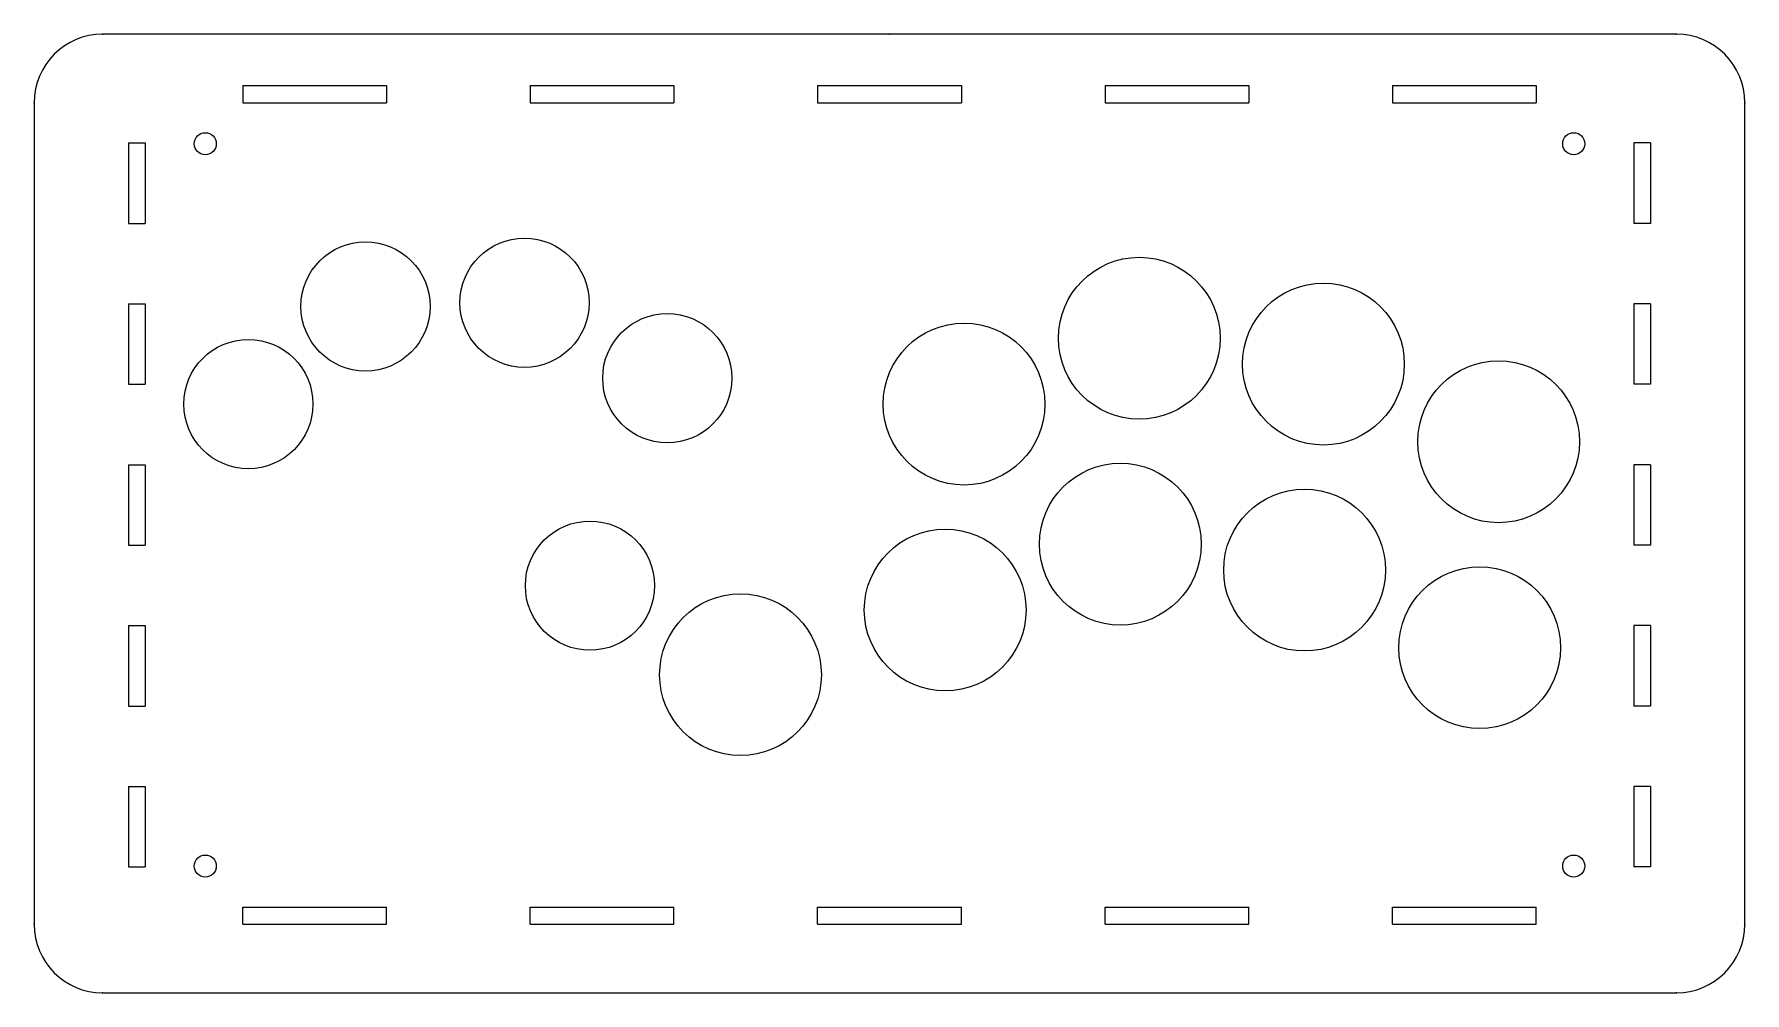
# Model space of a CAD drawing. Header units: inches. Extents: x -5.8 to 6.8, y 0 to 7.
import ezdxf

# ---------------------------------------------------------------- set-up
doc = ezdxf.new("R2010")
doc.units = ezdxf.units.IN
doc.header["$MEASUREMENT"] = 0
doc.header["$PDSIZE"] = -1

msp = doc.modelspace()

# ---------------------------------------------------------------- linework, layer by layer
at = {"color": 7, "linetype": 'Continuous'}
for p, q in [((6.25, 7), (-5.25, 7)), ((-4.225, 6.625), (-3.175, 6.625)), ((-4.225, 6.625), (-4.225, 6.5)), ((-3.175, 6.625), (-3.175, 6.5)), ((-2.125, 6.625), (-2.125, 6.5)), ((-2.125, 6.625), (-1.075, 6.625)), ((-1.075, 6.625), (-1.075, 6.5)), ((-0.025, 6.625), (-0.025, 6.5)), ((-0.025, 6.625), (1.025, 6.625)), ((1.025, 6.625), (1.025, 6.5)), ((2.075, 6.625), (2.075, 6.5)), ((2.075, 6.625), (3.125, 6.625)), ((3.125, 6.625), (3.125, 6.5)), ((4.175, 6.625), (4.175, 6.5)), ((4.175, 6.625), (5.225, 6.625)), ((5.225, 6.625), (5.225, 6.5)), ((-5.75, 6.5), (-5.75, 0.5)), ((-4.225, 6.5), (-3.175, 6.5)), ((-2.125, 6.5), (-1.075, 6.5)), ((-0.025, 6.5), (1.025, 6.5)), ((2.075, 6.5), (3.125, 6.5)), ((4.175, 6.5), (5.225, 6.5)), ((6.75, 0.5), (6.75, 6.5)), ((-5.062, 6.206), (-4.938, 6.206)), ((-5.062, 6.206), (-5.062, 5.619)), ((-4.938, 6.206), (-4.938, 5.619)), ((5.938, 6.206), (5.938, 5.619)), ((6.062, 6.206), (5.938, 6.206)), ((6.062, 6.206), (6.062, 5.619)), ((-5.062, 5.619), (-4.938, 5.619)), ((6.062, 5.619), (5.938, 5.619)), ((-5.062, 5.031), (-5.062, 4.444)), ((-5.062, 5.031), (-4.938, 5.031)), ((-4.938, 5.031), (-4.938, 4.444)), ((6.062, 5.031), (5.938, 5.031)), ((5.938, 5.031), (5.938, 4.444)), ((6.062, 5.031), (6.062, 4.444)), ((-5.062, 4.444), (-4.938, 4.444)), ((6.062, 4.444), (5.938, 4.444)), ((-5.062, 3.856), (-5.062, 3.269)), ((-5.062, 3.856), (-4.938, 3.856)), ((-4.938, 3.856), (-4.938, 3.269)), ((6.062, 3.856), (5.938, 3.856)), ((5.938, 3.856), (5.938, 3.269)), ((6.062, 3.856), (6.062, 3.269)), ((-5.062, 3.269), (-4.938, 3.269)), ((6.062, 3.269), (5.938, 3.269)), ((-5.062, 2.681), (-5.062, 2.094)), ((-5.062, 2.681), (-4.938, 2.681)), ((-4.938, 2.681), (-4.938, 2.094)), ((6.062, 2.681), (5.938, 2.681)), ((5.938, 2.681), (5.938, 2.094)), ((6.062, 2.681), (6.062, 2.094)), ((-5.062, 2.094), (-4.938, 2.094)), ((6.062, 2.094), (5.938, 2.094)), ((-5.062, 1.506), (-5.062, 0.919)), ((-5.062, 1.506), (-4.938, 1.506)), ((-4.938, 1.506), (-4.938, 0.919)), ((6.062, 1.506), (5.938, 1.506)), ((5.938, 1.506), (5.938, 0.919)), ((6.062, 1.506), (6.062, 0.919)), ((-5.062, 0.919), (-4.938, 0.919)), ((6.062, 0.919), (5.938, 0.919)), ((-4.225, 0.625), (-3.175, 0.625)), ((-4.225, 0.5), (-4.225, 0.625)), ((-3.175, 0.5), (-3.175, 0.625)), ((-2.125, 0.625), (-1.075, 0.625)), ((-2.125, 0.5), (-2.125, 0.625)), ((-1.075, 0.5), (-1.075, 0.625)), ((-0.025, 0.625), (1.025, 0.625)), ((-0.025, 0.5), (-0.025, 0.625)), ((1.025, 0.5), (1.025, 0.625)), ((2.075, 0.625), (3.125, 0.625)), ((2.075, 0.5), (2.075, 0.625)), ((3.125, 0.5), (3.125, 0.625)), ((4.175, 0.625), (5.225, 0.625)), ((4.175, 0.5), (4.175, 0.625)), ((5.225, 0.5), (5.225, 0.625)), ((-4.225, 0.5), (-3.175, 0.5)), ((-2.125, 0.5), (-1.075, 0.5)), ((-0.025, 0.5), (1.025, 0.5)), ((2.075, 0.5), (3.125, 0.5)), ((4.175, 0.5), (5.225, 0.5)), ((-5.25, 0), (0, 0)), ((0, 0), (6.25, 0))]:
    msp.add_line(p, q, dxfattribs=at)
for centre, radius in [((-4.5, 6.2), 0.0805), ((5.5, 6.2), 0.0805), ((-2.167, 5.039), 0.472), ((-3.329, 5.012), 0.472), ((2.325, 4.78), 0.591), ((3.671, 4.591), 0.591), ((-1.124, 4.488), 0.472), ((1.045, 4.299), 0.591), ((-4.185, 4.299), 0.472), ((4.951, 4.024), 0.591), ((2.187, 3.276), 0.591), ((3.533, 3.087), 0.591), ((-1.689, 2.973), 0.472), ((0.907, 2.795), 0.591), ((4.813, 2.52), 0.591), ((-0.589, 2.323), 0.591), ((-4.5, 0.925), 0.0805), ((5.5, 0.925), 0.0805)]:
    msp.add_circle(centre, radius, dxfattribs=at)
for centre, start, end in [((6.25, 6.5), 0, 90), ((-5.25, 6.5), 90, 180), ((-5.25, 0.5), 180, 270), ((6.25, 0.5), 270, 0)]:
    msp.add_arc(centre, 0.5, start, end, dxfattribs=at)
for p in [(-5.25, 7), (0.5, 7), (6.25, 7), (-5.75, 6.5), (6.75, 6.5), (-5.75, 0.5), (6.75, 0.5), (-5.25, 0), (6.25, 0)]:
    msp.add_point(p, dxfattribs=at)

doc.saveas('drawing.dxf')
